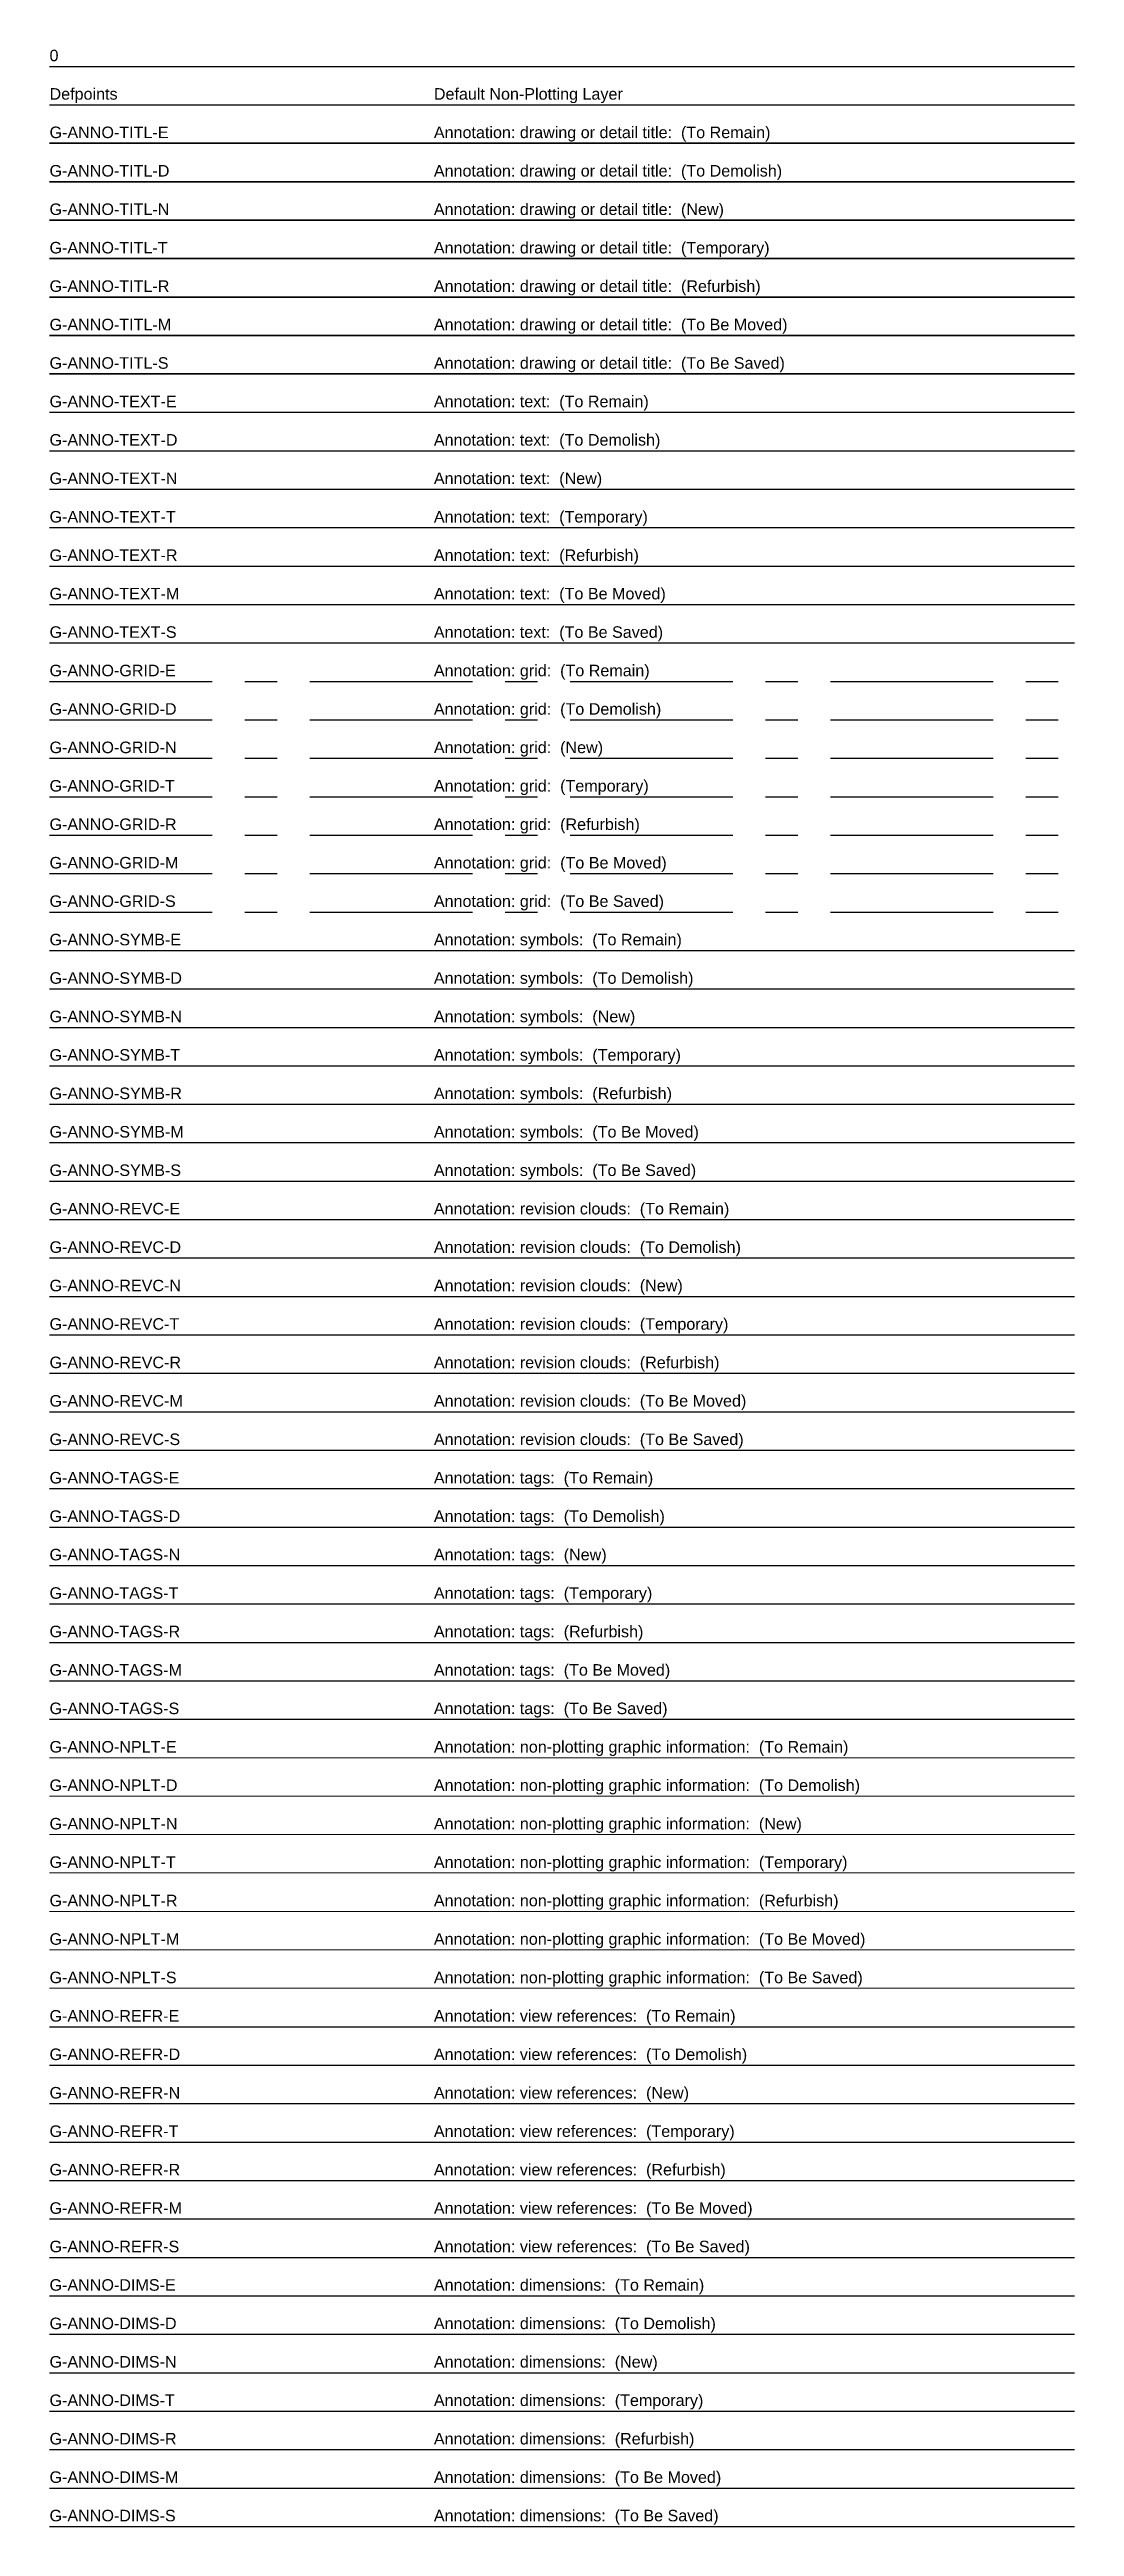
# Model space of a CAD drawing. Header units: millimetres. Extents: x 0 to 200, y -480 to 3.
import ezdxf

# ---------------------------------------------------------------- set-up
doc = ezdxf.new("R2010")
doc.units = ezdxf.units.MM
doc.linetypes.add('CENTER', pattern=[50.8, 31.75, -6.35, 6.35, -6.35])
doc.layers.get('Defpoints').update_dxf_attribs({"color": 140})
for name, color, linetype, lineweight in [('G-ANNO-DIMS-D', 11, 'Continuous', 25), ('G-ANNO-DIMS-E', 201, 'Continuous', 25), ('G-ANNO-DIMS-M', 51, 'Continuous', 25), ('G-ANNO-DIMS-N', 171, 'Continuous', 25), ('G-ANNO-DIMS-R', 131, 'Continuous', 25), ('G-ANNO-DIMS-S', 101, 'Continuous', 25), ('G-ANNO-DIMS-T', 31, 'Continuous', 25), ('G-ANNO-GRID-D', 11, 'CENTER', 25), ('G-ANNO-GRID-E', 201, 'CENTER', 25), ('G-ANNO-GRID-M', 51, 'CENTER', 25), ('G-ANNO-GRID-N', 171, 'CENTER', 25), ('G-ANNO-GRID-R', 131, 'CENTER', 25), ('G-ANNO-GRID-S', 101, 'CENTER', 25), ('G-ANNO-GRID-T', 31, 'CENTER', 25), ('G-ANNO-REFR-D', 11, 'Continuous', 25), ('G-ANNO-REFR-E', 201, 'Continuous', 25), ('G-ANNO-REFR-M', 51, 'Continuous', 25), ('G-ANNO-REFR-N', 171, 'Continuous', 25), ('G-ANNO-REFR-R', 131, 'Continuous', 25), ('G-ANNO-REFR-S', 101, 'Continuous', 25), ('G-ANNO-REFR-T', 31, 'Continuous', 25), ('G-ANNO-REVC-D', 71, 'Continuous', 25), ('G-ANNO-REVC-E', 71, 'Continuous', 25), ('G-ANNO-REVC-M', 71, 'Continuous', 25), ('G-ANNO-REVC-N', 71, 'Continuous', 25), ('G-ANNO-REVC-R', 71, 'Continuous', 25), ('G-ANNO-REVC-S', 71, 'Continuous', 25), ('G-ANNO-REVC-T', 71, 'Continuous', 25), ('G-ANNO-SYMB-D', 11, 'Continuous', 25), ('G-ANNO-SYMB-E', 201, 'Continuous', 25), ('G-ANNO-SYMB-M', 51, 'Continuous', 25), ('G-ANNO-SYMB-N', 171, 'Continuous', 25), ('G-ANNO-SYMB-R', 131, 'Continuous', 25), ('G-ANNO-SYMB-S', 101, 'Continuous', 25), ('G-ANNO-SYMB-T', 31, 'Continuous', 25), ('G-ANNO-TAGS-D', 11, 'Continuous', 25), ('G-ANNO-TAGS-E', 201, 'Continuous', 25), ('G-ANNO-TAGS-M', 51, 'Continuous', 25), ('G-ANNO-TAGS-N', 171, 'Continuous', 25), ('G-ANNO-TAGS-R', 131, 'Continuous', 25), ('G-ANNO-TAGS-S', 101, 'Continuous', 25), ('G-ANNO-TAGS-T', 31, 'Continuous', 25), ('G-ANNO-TEXT-D', 11, 'Continuous', 25), ('G-ANNO-TEXT-E', 201, 'Continuous', 25), ('G-ANNO-TEXT-M', 51, 'Continuous', 25), ('G-ANNO-TEXT-N', 171, 'Continuous', 25), ('G-ANNO-TEXT-R', 131, 'Continuous', 25), ('G-ANNO-TEXT-S', 101, 'Continuous', 25), ('G-ANNO-TEXT-T', 31, 'Continuous', 25), ('G-ANNO-TITL-D', 13, 'Continuous', 35), ('G-ANNO-TITL-E', 203, 'Continuous', 35), ('G-ANNO-TITL-M', 53, 'Continuous', 35), ('G-ANNO-TITL-N', 173, 'Continuous', 35), ('G-ANNO-TITL-R', 133, 'Continuous', 35), ('G-ANNO-TITL-S', 103, 'Continuous', 35), ('G-ANNO-TITL-T', 33, 'Continuous', 35)]:
    doc.layers.add(name, color=color, linetype=linetype, lineweight=lineweight)
for name, color, linetype, lineweight, plot in [('G-ANNO-NPLT-D', 140, 'Continuous', 18, False), ('G-ANNO-NPLT-E', 140, 'Continuous', 18, False), ('G-ANNO-NPLT-M', 140, 'Continuous', 18, False), ('G-ANNO-NPLT-N', 140, 'Continuous', 18, False), ('G-ANNO-NPLT-R', 140, 'Continuous', 18, False), ('G-ANNO-NPLT-S', 140, 'Continuous', 18, False), ('G-ANNO-NPLT-T', 140, 'Continuous', 18, False)]:
    doc.layers.add(name, color=color, linetype=linetype, lineweight=lineweight, plot=plot)
doc.styles.get("Standard").update_dxf_attribs({"font": 'arial.ttf'})

# ---------------------------------------------------------------- blocks, each defined once
blk = doc.blocks.new('AecLayers_SingleLetter_Augmented_UpperPhasing_G_Anno')
blk.add_line((0, 0), (200, 0))
at = {"layer": 'Defpoints'}
blk.add_line((0, -7.5), (200, -7.5), dxfattribs=at)
at = {"layer": 'G-ANNO-DIMS-D'}
blk.add_line((0, -442.5), (200, -442.5), dxfattribs=at)
at = {"layer": 'G-ANNO-DIMS-E'}
blk.add_line((0, -435), (200, -435), dxfattribs=at)
at = {"layer": 'G-ANNO-DIMS-M'}
blk.add_line((0, -472.5), (200, -472.5), dxfattribs=at)
at = {"layer": 'G-ANNO-DIMS-N'}
blk.add_line((0, -450), (200, -450), dxfattribs=at)
at = {"layer": 'G-ANNO-DIMS-R'}
blk.add_line((0, -465), (200, -465), dxfattribs=at)
at = {"layer": 'G-ANNO-DIMS-S'}
blk.add_line((0, -480), (200, -480), dxfattribs=at)
at = {"layer": 'G-ANNO-DIMS-T'}
blk.add_line((0, -457.5), (200, -457.5), dxfattribs=at)
at = {"layer": 'G-ANNO-GRID-D'}
blk.add_line((0, -127.5), (200, -127.5), dxfattribs=at)
at = {"layer": 'G-ANNO-GRID-E'}
blk.add_line((0, -120), (200, -120), dxfattribs=at)
at = {"layer": 'G-ANNO-GRID-M'}
blk.add_line((0, -157.5), (200, -157.5), dxfattribs=at)
at = {"layer": 'G-ANNO-GRID-N'}
blk.add_line((0, -135), (200, -135), dxfattribs=at)
at = {"layer": 'G-ANNO-GRID-R'}
blk.add_line((0, -150), (200, -150), dxfattribs=at)
at = {"layer": 'G-ANNO-GRID-S'}
blk.add_line((0, -165), (200, -165), dxfattribs=at)
at = {"layer": 'G-ANNO-GRID-T'}
blk.add_line((0, -142.5), (200, -142.5), dxfattribs=at)
at = {"layer": 'G-ANNO-NPLT-D'}
blk.add_line((0, -337.5), (200, -337.5), dxfattribs=at)
at = {"layer": 'G-ANNO-NPLT-E'}
blk.add_line((0, -330), (200, -330), dxfattribs=at)
at = {"layer": 'G-ANNO-NPLT-M'}
blk.add_line((0, -367.5), (200, -367.5), dxfattribs=at)
at = {"layer": 'G-ANNO-NPLT-N'}
blk.add_line((0, -345), (200, -345), dxfattribs=at)
at = {"layer": 'G-ANNO-NPLT-R'}
blk.add_line((0, -360), (200, -360), dxfattribs=at)
at = {"layer": 'G-ANNO-NPLT-S'}
blk.add_line((0, -375), (200, -375), dxfattribs=at)
at = {"layer": 'G-ANNO-NPLT-T'}
blk.add_line((0, -352.5), (200, -352.5), dxfattribs=at)
at = {"layer": 'G-ANNO-REFR-D'}
blk.add_line((0, -390), (200, -390), dxfattribs=at)
at = {"layer": 'G-ANNO-REFR-E'}
blk.add_line((0, -382.5), (200, -382.5), dxfattribs=at)
at = {"layer": 'G-ANNO-REFR-M'}
blk.add_line((0, -420), (200, -420), dxfattribs=at)
at = {"layer": 'G-ANNO-REFR-N'}
blk.add_line((0, -397.5), (200, -397.5), dxfattribs=at)
at = {"layer": 'G-ANNO-REFR-R'}
blk.add_line((0, -412.5), (200, -412.5), dxfattribs=at)
at = {"layer": 'G-ANNO-REFR-S'}
blk.add_line((0, -427.5), (200, -427.5), dxfattribs=at)
at = {"layer": 'G-ANNO-REFR-T'}
blk.add_line((0, -405), (200, -405), dxfattribs=at)
at = {"layer": 'G-ANNO-REVC-D'}
blk.add_line((0, -232.5), (200, -232.5), dxfattribs=at)
at = {"layer": 'G-ANNO-REVC-E'}
blk.add_line((0, -225), (200, -225), dxfattribs=at)
at = {"layer": 'G-ANNO-REVC-M'}
blk.add_line((0, -262.5), (200, -262.5), dxfattribs=at)
at = {"layer": 'G-ANNO-REVC-N'}
blk.add_line((0, -240), (200, -240), dxfattribs=at)
at = {"layer": 'G-ANNO-REVC-R'}
blk.add_line((0, -255), (200, -255), dxfattribs=at)
at = {"layer": 'G-ANNO-REVC-S'}
blk.add_line((0, -270), (200, -270), dxfattribs=at)
at = {"layer": 'G-ANNO-REVC-T'}
blk.add_line((0, -247.5), (200, -247.5), dxfattribs=at)
at = {"layer": 'G-ANNO-SYMB-D'}
blk.add_line((0, -180), (200, -180), dxfattribs=at)
at = {"layer": 'G-ANNO-SYMB-E'}
blk.add_line((0, -172.5), (200, -172.5), dxfattribs=at)
at = {"layer": 'G-ANNO-SYMB-M'}
blk.add_line((0, -210), (200, -210), dxfattribs=at)
at = {"layer": 'G-ANNO-SYMB-N'}
blk.add_line((0, -187.5), (200, -187.5), dxfattribs=at)
at = {"layer": 'G-ANNO-SYMB-R'}
blk.add_line((0, -202.5), (200, -202.5), dxfattribs=at)
at = {"layer": 'G-ANNO-SYMB-S'}
blk.add_line((0, -217.5), (200, -217.5), dxfattribs=at)
at = {"layer": 'G-ANNO-SYMB-T'}
blk.add_line((0, -195), (200, -195), dxfattribs=at)
at = {"layer": 'G-ANNO-TAGS-D'}
blk.add_line((0, -285), (200, -285), dxfattribs=at)
at = {"layer": 'G-ANNO-TAGS-E'}
blk.add_line((0, -277.5), (200, -277.5), dxfattribs=at)
at = {"layer": 'G-ANNO-TAGS-M'}
blk.add_line((0, -315), (200, -315), dxfattribs=at)
at = {"layer": 'G-ANNO-TAGS-N'}
blk.add_line((0, -292.5), (200, -292.5), dxfattribs=at)
at = {"layer": 'G-ANNO-TAGS-R'}
blk.add_line((0, -307.5), (200, -307.5), dxfattribs=at)
at = {"layer": 'G-ANNO-TAGS-S'}
blk.add_line((0, -322.5), (200, -322.5), dxfattribs=at)
at = {"layer": 'G-ANNO-TAGS-T'}
blk.add_line((0, -300), (200, -300), dxfattribs=at)
at = {"layer": 'G-ANNO-TEXT-D'}
blk.add_line((0, -75), (200, -75), dxfattribs=at)
at = {"layer": 'G-ANNO-TEXT-E'}
blk.add_line((0, -67.5), (200, -67.5), dxfattribs=at)
at = {"layer": 'G-ANNO-TEXT-M'}
blk.add_line((0, -105), (200, -105), dxfattribs=at)
at = {"layer": 'G-ANNO-TEXT-N'}
blk.add_line((0, -82.5), (200, -82.5), dxfattribs=at)
at = {"layer": 'G-ANNO-TEXT-R'}
blk.add_line((0, -97.5), (200, -97.5), dxfattribs=at)
at = {"layer": 'G-ANNO-TEXT-S'}
blk.add_line((0, -112.5), (200, -112.5), dxfattribs=at)
at = {"layer": 'G-ANNO-TEXT-T'}
blk.add_line((0, -90), (200, -90), dxfattribs=at)
at = {"layer": 'G-ANNO-TITL-D'}
blk.add_line((0, -22.5), (200, -22.5), dxfattribs=at)
at = {"layer": 'G-ANNO-TITL-E'}
blk.add_line((0, -15), (200, -15), dxfattribs=at)
at = {"layer": 'G-ANNO-TITL-M'}
blk.add_line((0, -52.5), (200, -52.5), dxfattribs=at)
at = {"layer": 'G-ANNO-TITL-N'}
blk.add_line((0, -30), (200, -30), dxfattribs=at)
at = {"layer": 'G-ANNO-TITL-R'}
blk.add_line((0, -45), (200, -45), dxfattribs=at)
at = {"layer": 'G-ANNO-TITL-S'}
blk.add_line((0, -60), (200, -60), dxfattribs=at)
at = {"layer": 'G-ANNO-TITL-T'}
blk.add_line((0, -37.5), (200, -37.5), dxfattribs=at)
blk.add_text('0', height=2.25).set_placement((0, 1))
at = {"layer": 'Defpoints'}
for s, p in [('Defpoints', (0, -6.5)), ('Default Non-Plotting Layer', (75, -6.5))]:
    blk.add_text(s, height=2.25, dxfattribs=at).set_placement(p)
at = {"layer": 'G-ANNO-DIMS-D'}
for s, p in [('G-ANNO-DIMS-D', (0, -441.5)), ('Annotation: dimensions:  (To Demolish)', (75, -441.5))]:
    blk.add_text(s, height=2.25, dxfattribs=at).set_placement(p)
at = {"layer": 'G-ANNO-DIMS-E'}
for s, p in [('G-ANNO-DIMS-E', (0, -434)), ('Annotation: dimensions:  (To Remain)', (75, -434))]:
    blk.add_text(s, height=2.25, dxfattribs=at).set_placement(p)
at = {"layer": 'G-ANNO-DIMS-M'}
for s, p in [('G-ANNO-DIMS-M', (0, -471.5)), ('Annotation: dimensions:  (To Be Moved)', (75, -471.5))]:
    blk.add_text(s, height=2.25, dxfattribs=at).set_placement(p)
at = {"layer": 'G-ANNO-DIMS-N'}
for s, p in [('G-ANNO-DIMS-N', (0, -449)), ('Annotation: dimensions:  (New)', (75, -449))]:
    blk.add_text(s, height=2.25, dxfattribs=at).set_placement(p)
at = {"layer": 'G-ANNO-DIMS-R'}
for s, p in [('G-ANNO-DIMS-R', (0, -464)), ('Annotation: dimensions:  (Refurbish)', (75, -464))]:
    blk.add_text(s, height=2.25, dxfattribs=at).set_placement(p)
at = {"layer": 'G-ANNO-DIMS-S'}
for s, p in [('G-ANNO-DIMS-S', (0, -479)), ('Annotation: dimensions:  (To Be Saved)', (75, -479))]:
    blk.add_text(s, height=2.25, dxfattribs=at).set_placement(p)
at = {"layer": 'G-ANNO-DIMS-T'}
for s, p in [('G-ANNO-DIMS-T', (0, -456.5)), ('Annotation: dimensions:  (Temporary)', (75, -456.5))]:
    blk.add_text(s, height=2.25, dxfattribs=at).set_placement(p)
at = {"layer": 'G-ANNO-GRID-D'}
for s, p in [('G-ANNO-GRID-D', (0, -126.5)), ('Annotation: grid:  (To Demolish)', (75, -126.5))]:
    blk.add_text(s, height=2.25, dxfattribs=at).set_placement(p)
at = {"layer": 'G-ANNO-GRID-E'}
for s, p in [('G-ANNO-GRID-E', (0, -119)), ('Annotation: grid:  (To Remain)', (75, -119))]:
    blk.add_text(s, height=2.25, dxfattribs=at).set_placement(p)
at = {"layer": 'G-ANNO-GRID-M'}
for s, p in [('G-ANNO-GRID-M', (0, -156.5)), ('Annotation: grid:  (To Be Moved)', (75, -156.5))]:
    blk.add_text(s, height=2.25, dxfattribs=at).set_placement(p)
at = {"layer": 'G-ANNO-GRID-N'}
for s, p in [('G-ANNO-GRID-N', (0, -134)), ('Annotation: grid:  (New)', (75, -134))]:
    blk.add_text(s, height=2.25, dxfattribs=at).set_placement(p)
at = {"layer": 'G-ANNO-GRID-R'}
for s, p in [('G-ANNO-GRID-R', (0, -149)), ('Annotation: grid:  (Refurbish)', (75, -149))]:
    blk.add_text(s, height=2.25, dxfattribs=at).set_placement(p)
at = {"layer": 'G-ANNO-GRID-S'}
for s, p in [('G-ANNO-GRID-S', (0, -164)), ('Annotation: grid:  (To Be Saved)', (75, -164))]:
    blk.add_text(s, height=2.25, dxfattribs=at).set_placement(p)
at = {"layer": 'G-ANNO-GRID-T'}
for s, p in [('G-ANNO-GRID-T', (0, -141.5)), ('Annotation: grid:  (Temporary)', (75, -141.5))]:
    blk.add_text(s, height=2.25, dxfattribs=at).set_placement(p)
at = {"layer": 'G-ANNO-NPLT-D'}
for s, p in [('G-ANNO-NPLT-D', (0, -336.5)), ('Annotation: non-plotting graphic information:  (To Demolish)', (75, -336.5))]:
    blk.add_text(s, height=2.25, dxfattribs=at).set_placement(p)
at = {"layer": 'G-ANNO-NPLT-E'}
for s, p in [('G-ANNO-NPLT-E', (0, -329)), ('Annotation: non-plotting graphic information:  (To Remain)', (75, -329))]:
    blk.add_text(s, height=2.25, dxfattribs=at).set_placement(p)
at = {"layer": 'G-ANNO-NPLT-M'}
for s, p in [('G-ANNO-NPLT-M', (0, -366.5)), ('Annotation: non-plotting graphic information:  (To Be Moved)', (75, -366.5))]:
    blk.add_text(s, height=2.25, dxfattribs=at).set_placement(p)
at = {"layer": 'G-ANNO-NPLT-N'}
for s, p in [('G-ANNO-NPLT-N', (0, -344)), ('Annotation: non-plotting graphic information:  (New)', (75, -344))]:
    blk.add_text(s, height=2.25, dxfattribs=at).set_placement(p)
at = {"layer": 'G-ANNO-NPLT-R'}
for s, p in [('G-ANNO-NPLT-R', (0, -359)), ('Annotation: non-plotting graphic information:  (Refurbish)', (75, -359))]:
    blk.add_text(s, height=2.25, dxfattribs=at).set_placement(p)
at = {"layer": 'G-ANNO-NPLT-S'}
for s, p in [('G-ANNO-NPLT-S', (0, -374)), ('Annotation: non-plotting graphic information:  (To Be Saved)', (75, -374))]:
    blk.add_text(s, height=2.25, dxfattribs=at).set_placement(p)
at = {"layer": 'G-ANNO-NPLT-T'}
for s, p in [('G-ANNO-NPLT-T', (0, -351.5)), ('Annotation: non-plotting graphic information:  (Temporary)', (75, -351.5))]:
    blk.add_text(s, height=2.25, dxfattribs=at).set_placement(p)
at = {"layer": 'G-ANNO-REFR-D'}
for s, p in [('G-ANNO-REFR-D', (0, -389)), ('Annotation: view references:  (To Demolish)', (75, -389))]:
    blk.add_text(s, height=2.25, dxfattribs=at).set_placement(p)
at = {"layer": 'G-ANNO-REFR-E'}
for s, p in [('G-ANNO-REFR-E', (0, -381.5)), ('Annotation: view references:  (To Remain)', (75, -381.5))]:
    blk.add_text(s, height=2.25, dxfattribs=at).set_placement(p)
at = {"layer": 'G-ANNO-REFR-M'}
for s, p in [('G-ANNO-REFR-M', (0, -419)), ('Annotation: view references:  (To Be Moved)', (75, -419))]:
    blk.add_text(s, height=2.25, dxfattribs=at).set_placement(p)
at = {"layer": 'G-ANNO-REFR-N'}
for s, p in [('G-ANNO-REFR-N', (0, -396.5)), ('Annotation: view references:  (New)', (75, -396.5))]:
    blk.add_text(s, height=2.25, dxfattribs=at).set_placement(p)
at = {"layer": 'G-ANNO-REFR-R'}
for s, p in [('G-ANNO-REFR-R', (0, -411.5)), ('Annotation: view references:  (Refurbish)', (75, -411.5))]:
    blk.add_text(s, height=2.25, dxfattribs=at).set_placement(p)
at = {"layer": 'G-ANNO-REFR-S'}
for s, p in [('G-ANNO-REFR-S', (0, -426.5)), ('Annotation: view references:  (To Be Saved)', (75, -426.5))]:
    blk.add_text(s, height=2.25, dxfattribs=at).set_placement(p)
at = {"layer": 'G-ANNO-REFR-T'}
for s, p in [('G-ANNO-REFR-T', (0, -404)), ('Annotation: view references:  (Temporary)', (75, -404))]:
    blk.add_text(s, height=2.25, dxfattribs=at).set_placement(p)
at = {"layer": 'G-ANNO-REVC-D'}
for s, p in [('G-ANNO-REVC-D', (0, -231.5)), ('Annotation: revision clouds:  (To Demolish)', (75, -231.5))]:
    blk.add_text(s, height=2.25, dxfattribs=at).set_placement(p)
at = {"layer": 'G-ANNO-REVC-E'}
for s, p in [('G-ANNO-REVC-E', (0, -224)), ('Annotation: revision clouds:  (To Remain)', (75, -224))]:
    blk.add_text(s, height=2.25, dxfattribs=at).set_placement(p)
at = {"layer": 'G-ANNO-REVC-M'}
for s, p in [('G-ANNO-REVC-M', (0, -261.5)), ('Annotation: revision clouds:  (To Be Moved)', (75, -261.5))]:
    blk.add_text(s, height=2.25, dxfattribs=at).set_placement(p)
at = {"layer": 'G-ANNO-REVC-N'}
for s, p in [('G-ANNO-REVC-N', (0, -239)), ('Annotation: revision clouds:  (New)', (75, -239))]:
    blk.add_text(s, height=2.25, dxfattribs=at).set_placement(p)
at = {"layer": 'G-ANNO-REVC-R'}
for s, p in [('G-ANNO-REVC-R', (0, -254)), ('Annotation: revision clouds:  (Refurbish)', (75, -254))]:
    blk.add_text(s, height=2.25, dxfattribs=at).set_placement(p)
at = {"layer": 'G-ANNO-REVC-S'}
for s, p in [('G-ANNO-REVC-S', (0, -269)), ('Annotation: revision clouds:  (To Be Saved)', (75, -269))]:
    blk.add_text(s, height=2.25, dxfattribs=at).set_placement(p)
at = {"layer": 'G-ANNO-REVC-T'}
for s, p in [('G-ANNO-REVC-T', (0, -246.5)), ('Annotation: revision clouds:  (Temporary)', (75, -246.5))]:
    blk.add_text(s, height=2.25, dxfattribs=at).set_placement(p)
at = {"layer": 'G-ANNO-SYMB-D'}
for s, p in [('G-ANNO-SYMB-D', (0, -179)), ('Annotation: symbols:  (To Demolish)', (75, -179))]:
    blk.add_text(s, height=2.25, dxfattribs=at).set_placement(p)
at = {"layer": 'G-ANNO-SYMB-E'}
for s, p in [('Annotation: symbols:  (To Remain)', (75, -171.5)), ('G-ANNO-SYMB-E', (0, -171.5))]:
    blk.add_text(s, height=2.25, dxfattribs=at).set_placement(p)
at = {"layer": 'G-ANNO-SYMB-M'}
for s, p in [('G-ANNO-SYMB-M', (0, -209)), ('Annotation: symbols:  (To Be Moved)', (75, -209))]:
    blk.add_text(s, height=2.25, dxfattribs=at).set_placement(p)
at = {"layer": 'G-ANNO-SYMB-N'}
for s, p in [('G-ANNO-SYMB-N', (0, -186.5)), ('Annotation: symbols:  (New)', (75, -186.5))]:
    blk.add_text(s, height=2.25, dxfattribs=at).set_placement(p)
at = {"layer": 'G-ANNO-SYMB-R'}
for s, p in [('G-ANNO-SYMB-R', (0, -201.5)), ('Annotation: symbols:  (Refurbish)', (75, -201.5))]:
    blk.add_text(s, height=2.25, dxfattribs=at).set_placement(p)
at = {"layer": 'G-ANNO-SYMB-S'}
for s, p in [('G-ANNO-SYMB-S', (0, -216.5)), ('Annotation: symbols:  (To Be Saved)', (75, -216.5))]:
    blk.add_text(s, height=2.25, dxfattribs=at).set_placement(p)
at = {"layer": 'G-ANNO-SYMB-T'}
for s, p in [('G-ANNO-SYMB-T', (0, -194)), ('Annotation: symbols:  (Temporary)', (75, -194))]:
    blk.add_text(s, height=2.25, dxfattribs=at).set_placement(p)
at = {"layer": 'G-ANNO-TAGS-D'}
for s, p in [('G-ANNO-TAGS-D', (0, -284)), ('Annotation: tags:  (To Demolish)', (75, -284))]:
    blk.add_text(s, height=2.25, dxfattribs=at).set_placement(p)
at = {"layer": 'G-ANNO-TAGS-E'}
for s, p in [('G-ANNO-TAGS-E', (0, -276.5)), ('Annotation: tags:  (To Remain)', (75, -276.5))]:
    blk.add_text(s, height=2.25, dxfattribs=at).set_placement(p)
at = {"layer": 'G-ANNO-TAGS-M'}
for s, p in [('G-ANNO-TAGS-M', (0, -314)), ('Annotation: tags:  (To Be Moved)', (75, -314))]:
    blk.add_text(s, height=2.25, dxfattribs=at).set_placement(p)
at = {"layer": 'G-ANNO-TAGS-N'}
for s, p in [('G-ANNO-TAGS-N', (0, -291.5)), ('Annotation: tags:  (New)', (75, -291.5))]:
    blk.add_text(s, height=2.25, dxfattribs=at).set_placement(p)
at = {"layer": 'G-ANNO-TAGS-R'}
for s, p in [('G-ANNO-TAGS-R', (0, -306.5)), ('Annotation: tags:  (Refurbish)', (75, -306.5))]:
    blk.add_text(s, height=2.25, dxfattribs=at).set_placement(p)
at = {"layer": 'G-ANNO-TAGS-S'}
for s, p in [('G-ANNO-TAGS-S', (0, -321.5)), ('Annotation: tags:  (To Be Saved)', (75, -321.5))]:
    blk.add_text(s, height=2.25, dxfattribs=at).set_placement(p)
at = {"layer": 'G-ANNO-TAGS-T'}
for s, p in [('G-ANNO-TAGS-T', (0, -299)), ('Annotation: tags:  (Temporary)', (75, -299))]:
    blk.add_text(s, height=2.25, dxfattribs=at).set_placement(p)
at = {"layer": 'G-ANNO-TEXT-D'}
for s, p in [('G-ANNO-TEXT-D', (0, -74)), ('Annotation: text:  (To Demolish)', (75, -74))]:
    blk.add_text(s, height=2.25, dxfattribs=at).set_placement(p)
at = {"layer": 'G-ANNO-TEXT-E'}
for s, p in [('G-ANNO-TEXT-E', (0, -66.5)), ('Annotation: text:  (To Remain)', (75, -66.5))]:
    blk.add_text(s, height=2.25, dxfattribs=at).set_placement(p)
at = {"layer": 'G-ANNO-TEXT-M'}
for s, p in [('G-ANNO-TEXT-M', (0, -104)), ('Annotation: text:  (To Be Moved)', (75, -104))]:
    blk.add_text(s, height=2.25, dxfattribs=at).set_placement(p)
at = {"layer": 'G-ANNO-TEXT-N'}
for s, p in [('G-ANNO-TEXT-N', (0, -81.5)), ('Annotation: text:  (New)', (75, -81.5))]:
    blk.add_text(s, height=2.25, dxfattribs=at).set_placement(p)
at = {"layer": 'G-ANNO-TEXT-R'}
for s, p in [('G-ANNO-TEXT-R', (0, -96.5)), ('Annotation: text:  (Refurbish)', (75, -96.5))]:
    blk.add_text(s, height=2.25, dxfattribs=at).set_placement(p)
at = {"layer": 'G-ANNO-TEXT-S'}
for s, p in [('G-ANNO-TEXT-S', (0, -111.5)), ('Annotation: text:  (To Be Saved)', (75, -111.5))]:
    blk.add_text(s, height=2.25, dxfattribs=at).set_placement(p)
at = {"layer": 'G-ANNO-TEXT-T'}
for s, p in [('G-ANNO-TEXT-T', (0, -89)), ('Annotation: text:  (Temporary)', (75, -89))]:
    blk.add_text(s, height=2.25, dxfattribs=at).set_placement(p)
at = {"layer": 'G-ANNO-TITL-D'}
for s, p in [('G-ANNO-TITL-D', (0, -21.5)), ('Annotation: drawing or detail title:  (To Demolish)', (75, -21.5))]:
    blk.add_text(s, height=2.25, dxfattribs=at).set_placement(p)
at = {"layer": 'G-ANNO-TITL-E'}
for s, p in [('G-ANNO-TITL-E', (0, -14)), ('Annotation: drawing or detail title:  (To Remain)', (75, -14))]:
    blk.add_text(s, height=2.25, dxfattribs=at).set_placement(p)
at = {"layer": 'G-ANNO-TITL-M'}
for s, p in [('G-ANNO-TITL-M', (0, -51.5)), ('Annotation: drawing or detail title:  (To Be Moved)', (75, -51.5))]:
    blk.add_text(s, height=2.25, dxfattribs=at).set_placement(p)
at = {"layer": 'G-ANNO-TITL-N'}
for s, p in [('G-ANNO-TITL-N', (0, -29)), ('Annotation: drawing or detail title:  (New)', (75, -29))]:
    blk.add_text(s, height=2.25, dxfattribs=at).set_placement(p)
at = {"layer": 'G-ANNO-TITL-R'}
for s, p in [('G-ANNO-TITL-R', (0, -44)), ('Annotation: drawing or detail title:  (Refurbish)', (75, -44))]:
    blk.add_text(s, height=2.25, dxfattribs=at).set_placement(p)
at = {"layer": 'G-ANNO-TITL-S'}
for s, p in [('G-ANNO-TITL-S', (0, -59)), ('Annotation: drawing or detail title:  (To Be Saved)', (75, -59))]:
    blk.add_text(s, height=2.25, dxfattribs=at).set_placement(p)
at = {"layer": 'G-ANNO-TITL-T'}
for s, p in [('G-ANNO-TITL-T', (0, -36.5)), ('Annotation: drawing or detail title:  (Temporary)', (75, -36.5))]:
    blk.add_text(s, height=2.25, dxfattribs=at).set_placement(p)

msp = doc.modelspace()

# ---------------------------------------------------------------- block references
at = {"layer": 'G-ANNO-DIMS-S'}
msp.add_blockref('AecLayers_SingleLetter_Augmented_UpperPhasing_G_Anno', (0, 0), dxfattribs=at)

doc.saveas('drawing.dxf')
